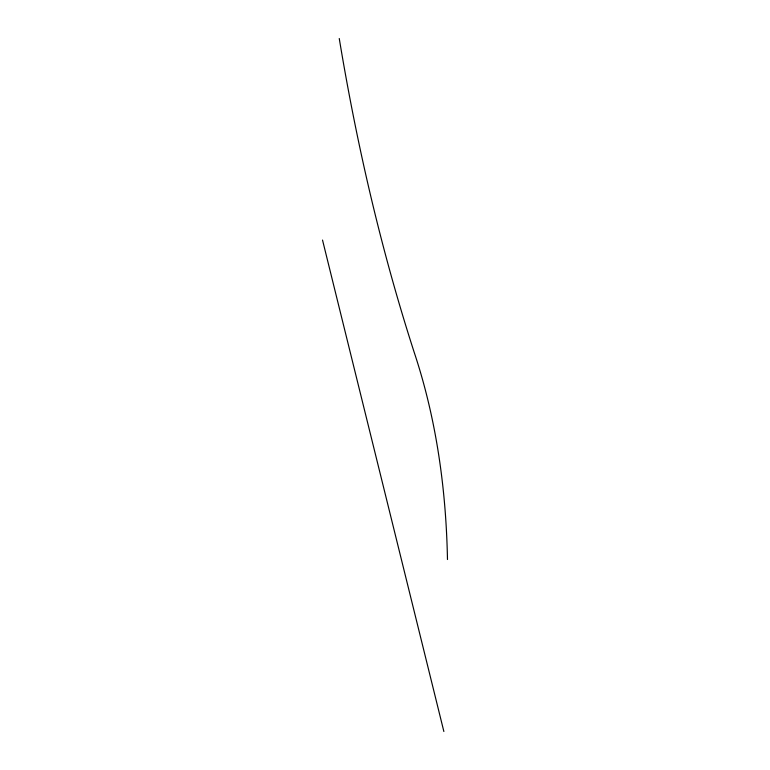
<?xml version="1.0" encoding="UTF-8"?>
<svg xmlns="http://www.w3.org/2000/svg" width="770" height="770" viewBox="0 0 770 770"><rect width="100%" height="100%" fill="white"/><g stroke="black" fill="none" stroke-linecap="round" stroke-linejoin="round"><path stroke-width="1.16" d="M322.524 240.067L443.867 731.5M339.252 38.5C356.818 144.644 381.102 249.807 414.164 352.236C436.407 418.986 446.119 489.335 447.476 559.521"/></g></svg>
